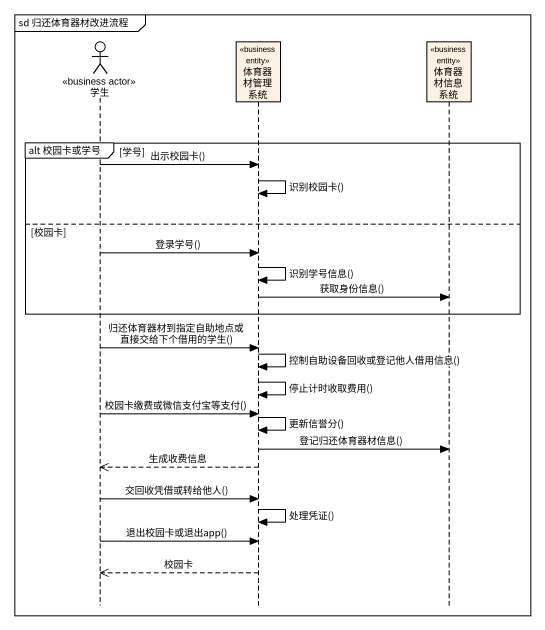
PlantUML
@startuml
mainframe sd 归还体育器材改进流程
hide footbox
actor 学生 <<business actor>>
participant 体育器材管理系统 <<business entity>>
participant 体育器材信息系统 <<business entity>>

group alt 校园卡或学号 [学号]
  学生 -> 体育器材管理系统 : 出示校园卡()
  体育器材管理系统 -> 体育器材管理系统 : 识别校园卡()
else 校园卡
  学生 -> 体育器材管理系统 : 登录学号()
  体育器材管理系统 -> 体育器材管理系统 : 识别学号信息()
  体育器材管理系统 -> 体育器材信息系统 : 获取身份信息()
end
学生 -> 体育器材管理系统 : 归还体育器材到指定自助地点或直接交给下个借用的学生()
体育器材管理系统 -> 体育器材管理系统 : 控制自助设备回收或登记他人借用信息()
体育器材管理系统 -> 体育器材管理系统 : 停止计时收取费用()
学生 -> 体育器材管理系统 : 校园卡缴费或微信支付宝等支付()
体育器材管理系统 -> 体育器材管理系统 : 更新信誉分()
体育器材管理系统 -> 体育器材信息系统 : 登记归还体育器材信息()
体育器材管理系统 -->> 学生 : 生成收费信息
学生 -> 体育器材管理系统 : 交回收凭借或转给他人()
体育器材管理系统 -> 体育器材管理系统 : 处理凭证()
学生 -> 体育器材管理系统 : 退出校园卡或退出app()
体育器材管理系统 -->> 学生 : 校园卡
@enduml
